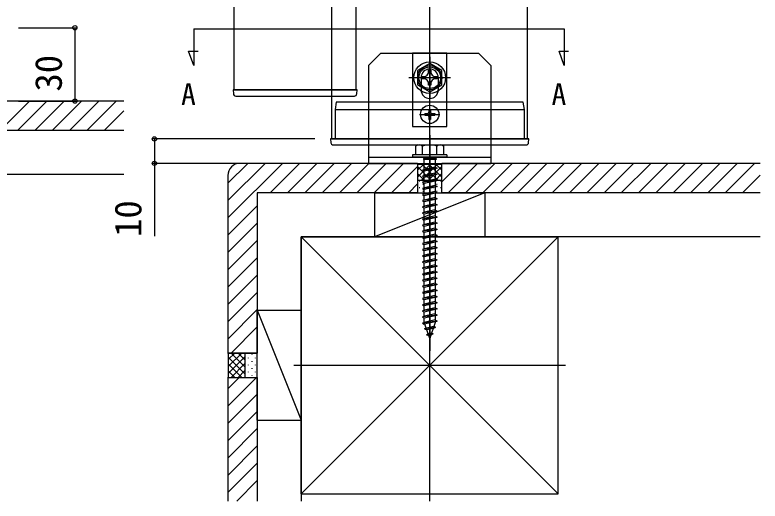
# Model space of a CAD drawing. Units: millimetres, scale not verified. Extents: x -876 to 875, y -1310 to 1303.
# Drawn here: x -110.7 to 193.8, y -10.4 to 188.2 of the extents above; entities that cross this region are included whole.
import ezdxf
from ezdxf.enums import TextEntityAlignment as Align

# ---------------------------------------------------------------- set-up
doc = ezdxf.new("R2010")
doc.units = ezdxf.units.MM
doc.header["$LTSCALE"] = 6
for name, color, linetype in [('0-1_USER1', 3, 'Continuous'), ('0-3_YKK_12', 2, 'Continuous'), ('0-4_YKK_13', 4, 'Continuous'), ('0-5_YKK_D', 6, 'Continuous'), ('0-7_YSS_K', 3, 'Continuous'), ('0-8_YSS_KE', 3, 'Continuous')]:
    doc.layers.add(name, color=color, linetype=linetype)
doc.styles.add('ＭＳ ゴシック', font='')
doc.styles.get('ＭＳ ゴシック').set_extended_font_data('MS Gothic')

msp = doc.modelspace()

# ---------------------------------------------------------------- linework, layer by layer
at = {"layer": '0-3_YKK_12'}
for p, q in [((18.772, 137.586), (18.772, 507.586)), ((98.772, 137.586), (98.772, 507.586)), ((-37.599, 182.586), (-37.599, 167.586)), ((-37.599, 182.586), (113.772, 182.586)), ((113.772, 182.586), (113.772, 167.586)), ((18.772, 137.586), (98.972, 137.586))]:
    msp.add_line(p, q, dxfattribs=at)
msp.add_lwpolyline([(28.772, 574.586), (17.782, 574.586), (-21.228, 574.586), (-21.228, 157.586), (18.772, 157.586), (28.772, 157.586)], close=True, dxfattribs=at)
for points in [[(-37.599, 167.586), (-39.729, 173.436), (-35.829, 173.436)], [(113.772, 167.586), (111.643, 173.436), (115.543, 173.436)]]:
    msp.add_lwpolyline(points, dxfattribs=at)
at = {"layer": '0-4_YKK_13'}
for p, q in [((38.772, 172.586), (33.772, 167.586)), ((38.772, 172.586), (78.772, 172.586)), ((58.772, 171.086), (58.772, 154.086)), ((83.772, 167.586), (78.772, 172.586)), ((58.249, 164.44), (58.27, 165.686)), ((67.272, 162.586), (50.272, 162.586)), ((55.272, 162.586), (55.272, 157.586)), ((62.272, 162.586), (62.272, 157.586)), ((29.072, 157.586), (28.473, 157.586)), ((28.976, 156.025), (29.072, 157.586)), ((20.572, 152.586), (20.072, 149.587)), ((96.344, 152.586), (21.273, 152.586)), ((20.782, 149.586), (96.835, 149.586)), ((58.422, 149.636), (59.122, 149.636)), ((58.422, 149.636), (58.422, 148.436)), ((58.772, 143.436), (58.772, 151.736)), ((59.122, 149.636), (59.122, 148.436)), ((54.622, 147.586), (62.922, 147.586)), ((56.722, 147.936), (56.722, 147.236)), ((56.722, 147.936), (57.922, 147.936)), ((56.722, 147.236), (57.922, 147.236)), ((58.422, 146.736), (58.422, 145.536)), ((59.122, 146.736), (59.122, 145.536)), ((59.622, 147.936), (60.822, 147.936)), ((59.622, 147.236), (60.822, 147.236)), ((60.822, 147.936), (60.822, 147.236)), ((58.422, 145.536), (59.122, 145.536)), ((18.272, 137.586), (18.367, 136.025)), ((97.003, 137.586), (20.803, 137.586)), ((58.772, 139.086), (58.772, 51.047)), ((99.176, 136.025), (99.272, 137.586)), ((20.884, 135.086), (96.816, 135.086)), ((53.772, 135.086), (53.022, 134.653)), ((53.022, 134.655), (53.022, 131.086)), ((53.772, 135.086), (63.772, 135.086)), ((55.885, 131.086), (55.885, 134.64)), ((61.659, 131.086), (61.659, 134.64)), ((63.772, 135.086), (64.522, 134.653)), ((64.522, 131.086), (64.522, 134.655)), ((65.772, 131.086), (51.772, 131.086)), ((51.772, 131.086), (51.772, 130.086)), ((64.522, 131.086), (53.022, 131.086)), ((65.772, 131.086), (65.772, 130.086)), ((33.772, 130.086), (83.772, 130.086)), ((65.772, 130.086), (51.772, 130.086)), ((56.172, 129.586), (56.172, 129.086)), ((61.372, 129.586), (56.172, 129.586)), ((61.372, 129.086), (56.172, 129.086)), ((56.522, 130.086), (56.522, 129.586)), ((56.522, 125.086), (56.522, 129.086)), ((61.022, 130.086), (61.022, 129.586)), ((61.022, 129.086), (61.022, 126.086)), ((61.372, 129.586), (61.372, 129.086)), ((33.772, 127.586), (83.772, 127.586)), ((61.772, 125.586), (55.772, 124.836)), ((61.022, 125.336), (56.522, 124.336)), ((61.022, 125.336), (61.022, 123.586)), ((61.772, 123.086), (55.772, 122.336)), ((56.522, 122.586), (55.772, 122.336)), ((55.772, 122.336), (56.522, 121.836)), ((56.522, 122.586), (56.522, 124.336)), ((61.022, 123.586), (56.522, 122.586)), ((61.022, 122.836), (56.522, 121.836)), ((56.522, 120.086), (56.522, 121.836)), ((61.022, 123.586), (61.772, 123.086)), ((61.772, 123.086), (61.022, 122.836)), ((61.022, 122.836), (61.022, 121.086)), ((61.772, 120.586), (55.772, 119.836)), ((61.022, 120.336), (56.522, 119.336)), ((56.522, 117.586), (56.522, 119.336)), ((61.022, 120.336), (61.022, 118.586)), ((61.772, 118.086), (55.772, 117.336)), ((61.022, 117.836), (56.522, 116.836)), ((56.522, 115.086), (56.522, 116.836)), ((61.022, 117.836), (61.022, 116.086)), ((61.772, 115.586), (55.772, 114.836)), ((61.772, 113.086), (55.772, 112.336)), ((61.022, 115.336), (56.522, 114.336)), ((56.522, 112.586), (56.522, 114.336)), ((61.022, 112.836), (56.522, 111.836)), ((61.022, 115.336), (61.022, 113.586)), ((61.022, 112.836), (61.022, 111.086)), ((61.772, 110.586), (55.772, 109.836)), ((56.522, 110.086), (56.522, 111.836)), ((61.022, 110.336), (56.522, 109.336)), ((61.022, 110.336), (61.022, 108.586)), ((61.772, 108.086), (55.772, 107.336)), ((56.522, 107.586), (56.522, 109.336)), ((61.022, 107.836), (56.522, 106.836)), ((56.522, 105.086), (56.522, 106.836)), ((61.022, 107.836), (61.022, 106.086)), ((61.772, 105.586), (55.772, 104.836)), ((61.022, 105.336), (56.522, 104.336)), ((56.522, 102.586), (56.522, 104.336)), ((61.022, 105.336), (61.022, 103.586)), ((61.772, 103.086), (55.772, 102.336)), ((61.772, 100.586), (55.772, 99.836)), ((61.022, 102.836), (56.522, 101.836)), ((56.522, 100.086), (56.522, 101.836)), ((61.022, 102.836), (61.022, 98.586)), ((61.772, 98.086), (55.772, 97.336)), ((61.022, 100.336), (56.522, 99.336)), ((56.522, 97.586), (56.522, 99.336)), ((61.022, 97.836), (56.522, 96.836)), ((61.022, 97.836), (61.022, 96.086)), ((61.772, 95.586), (55.772, 94.836)), ((56.522, 95.086), (56.522, 96.836)), ((61.022, 95.336), (56.522, 94.336)), ((61.022, 95.336), (61.022, 93.586)), ((61.772, 93.086), (55.772, 92.336)), ((56.522, 92.586), (56.522, 94.336)), ((61.022, 92.836), (56.522, 91.836)), ((56.522, 90.086), (56.522, 91.836)), ((61.022, 92.836), (61.022, 91.086)), ((61.772, 90.586), (55.772, 89.836)), ((61.022, 90.336), (56.522, 89.336)), ((56.522, 87.586), (56.522, 89.336)), ((61.022, 90.336), (61.022, 88.586)), ((61.772, 88.086), (55.772, 87.336)), ((61.772, 85.586), (55.772, 84.836)), ((61.022, 87.836), (56.522, 86.836)), ((56.522, 85.086), (56.522, 86.836)), ((61.022, 85.336), (56.522, 84.336)), ((61.022, 87.836), (61.022, 86.086)), ((61.022, 85.336), (61.022, 83.586)), ((61.772, 83.086), (55.772, 82.336)), ((56.522, 82.586), (56.522, 84.336)), ((61.022, 82.836), (56.522, 81.836)), ((61.022, 82.836), (61.022, 81.086)), ((61.772, 80.586), (55.772, 79.836)), ((56.522, 80.086), (56.522, 81.836)), ((61.022, 80.336), (56.522, 79.336)), ((56.522, 77.586), (56.522, 79.336)), ((61.022, 80.336), (61.022, 78.586)), ((61.772, 78.086), (55.772, 77.336)), ((61.022, 77.836), (56.522, 76.836)), ((56.522, 75.086), (56.522, 76.836)), ((61.022, 77.836), (61.022, 76.086)), ((61.772, 75.586), (55.772, 74.836)), ((61.772, 73.086), (55.772, 72.336)), ((61.022, 75.336), (56.522, 74.336)), ((56.522, 72.586), (56.522, 74.336)), ((61.022, 75.336), (61.022, 73.586)), ((61.772, 70.586), (55.772, 69.836)), ((61.022, 72.836), (56.522, 71.836)), ((56.522, 70.086), (56.522, 71.836)), ((61.022, 70.336), (56.522, 69.336)), ((61.022, 72.836), (61.022, 71.086)), ((61.022, 70.336), (61.022, 68.586)), ((61.772, 68.086), (55.772, 67.336)), ((56.522, 67.586), (56.522, 69.336)), ((61.022, 67.836), (56.522, 66.836)), ((61.022, 67.836), (61.022, 66.086)), ((61.772, 65.586), (55.772, 64.836)), ((56.522, 65.086), (56.522, 66.836)), ((61.022, 65.336), (56.522, 64.336)), ((56.522, 62.621), (56.522, 64.336)), ((61.022, 65.336), (61.022, 63.586)), ((61.772, 63.086), (55.772, 62.336)), ((61.022, 62.836), (56.522, 61.836)), ((56.533, 62.589), (56.522, 62.621)), ((57.332, 60.266), (56.773, 61.892)), ((60.45, 60.959), (57.332, 60.266)), ((61.022, 62.621), (60.45, 60.959)), ((61.085, 60.5), (60.45, 60.959)), ((61.022, 62.836), (61.022, 62.621)), ((61.085, 60.5), (56.65, 59.946)), ((56.65, 59.946), (57.332, 60.266)), ((56.65, 59.946), (57.572, 59.57)), ((57.475, 57.549), (58.132, 57.944)), ((60.185, 57.888), (57.475, 57.549)), ((60.17, 60.147), (57.572, 59.57)), ((58.132, 57.944), (57.572, 59.57)), ((59.517, 58.252), (58.132, 57.944)), ((60.185, 57.888), (59.238, 57.44)), ((60.17, 60.147), (59.517, 58.252)), ((60.185, 57.888), (59.517, 58.252)), ((61.085, 60.5), (60.17, 60.147)), ((57.475, 57.549), (58.372, 57.247)), ((59.238, 57.44), (58.372, 57.247)), ((58.772, 56.086), (58.372, 57.247)), ((59.238, 57.44), (58.772, 56.086))]:
    msp.add_line(p, q, dxfattribs=at)
for points in [[(65.772, 142.586), (65.772, 172.586), (51.772, 172.586), (51.772, 142.586)], [(63.772, 165.473), (58.772, 168.36), (53.772, 165.473), (53.772, 159.699), (58.772, 156.813), (63.772, 159.699)]]:
    msp.add_lwpolyline(points, close=True, dxfattribs=at)
for points in [[(33.772, 167.586), (33.772, 137.586), (33.772, 127.586)], [(83.772, 167.586), (83.772, 137.586), (83.772, 127.586)], [(56.918, 163.109), (57.787, 163.571), (58.249, 164.44)], [(58.27, 165.686), (59.273, 165.686), (59.295, 164.44)], [(59.295, 164.44), (59.757, 163.571), (60.625, 163.109)], [(56.918, 162.063), (55.672, 162.085), (55.672, 163.088), (56.918, 163.109)], [(58.249, 160.733), (57.787, 161.601), (56.918, 162.063)], [(60.625, 162.063), (59.757, 161.601), (59.295, 160.733)], [(60.625, 163.109), (61.872, 163.088), (61.872, 162.085), (60.625, 162.063)], [(59.295, 160.733), (59.273, 159.486), (58.27, 159.486), (58.249, 160.733)], [(-20.929, 157.586), (-21.528, 157.586), (-21.433, 156.025)], [(28.473, 157.586), (18.772, 157.586), (-20.929, 157.586)], [(-20.435, 155.086), (18.772, 155.086), (27.978, 155.086)], [(21.273, 152.586), (21.056, 152.586), (20.86, 152.586), (20.706, 152.586), (20.607, 152.586), (20.572, 152.586)], [(96.972, 152.586), (96.89, 152.586), (96.663, 152.586), (96.344, 152.586)], [(97.472, 137.586), (97.472, 149.586), (97.472, 149.586), (96.972, 152.586)], [(20.072, 149.587), (20.108, 149.601), (20.209, 149.609), (20.363, 149.609), (20.557, 149.601), (20.772, 149.587)], [(20.072, 149.587), (20.072, 149.586), (20.072, 137.586)], [(20.782, 149.586), (20.781, 149.586), (20.781, 149.586), (20.78, 149.586), (20.779, 149.586), (20.779, 149.586), (20.778, 149.586), (20.778, 149.586), (20.777, 149.586), (20.776, 149.586), (20.776, 149.586), (20.775, 149.586), (20.775, 149.586), (20.774, 149.586), (20.773, 149.586), (20.773, 149.586), (20.772, 149.587)], [(96.844, 149.586), (96.843, 149.586), (96.843, 149.586), (96.842, 149.586), (96.842, 149.586), (96.841, 149.586), (96.841, 149.586), (96.84, 149.586), (96.84, 149.586), (96.839, 149.586), (96.838, 149.586), (96.838, 149.586), (96.837, 149.586), (96.837, 149.586), (96.836, 149.586), (96.836, 149.586), (96.835, 149.586)], [(96.844, 149.586), (97.16, 149.604), (97.387, 149.604), (97.472, 149.586)], [(20.803, 137.586), (20.499, 137.586), (20.2, 137.586), (19.908, 137.586), (19.63, 137.586), (19.369, 137.586), (19.127, 137.586), (18.911, 137.586), (18.722, 137.586), (18.563, 137.586), (18.437, 137.586), (18.346, 137.586), (18.29, 137.586), (18.272, 137.586)], [(99.272, 137.586), (99.26, 137.586), (99.224, 137.586), (99.164, 137.586), (99.08, 137.586), (98.975, 137.586), (98.848, 137.586), (98.701, 137.586), (98.535, 137.586), (98.353, 137.586), (98.155, 137.586), (97.942, 137.586), (97.72, 137.586), (97.488, 137.586), (97.248, 137.586), (97.003, 137.586)], [(19.365, 135.086), (19.381, 135.086), (19.428, 135.086), (19.503, 135.086), (19.608, 135.086), (19.738, 135.086), (19.891, 135.086), (20.065, 135.086), (20.255, 135.086), (20.458, 135.086), (20.669, 135.086), (20.884, 135.086)], [(96.816, 135.086), (97.128, 135.086), (97.417, 135.086), (97.674, 135.086), (97.888, 135.086), (98.046, 135.086), (98.145, 135.086), (98.178, 135.086)], [(61.022, 126.086), (56.522, 125.086), (55.772, 124.836), (56.522, 124.336)], [(61.022, 126.086), (61.772, 125.586), (61.022, 125.336)], [(61.022, 121.086), (56.522, 120.086), (55.772, 119.836), (56.522, 119.336)], [(61.022, 121.086), (61.772, 120.586), (61.022, 120.336)], [(61.022, 118.586), (56.522, 117.586), (55.772, 117.336), (56.522, 116.836)], [(61.022, 116.086), (56.522, 115.086), (55.772, 114.836), (56.522, 114.336)], [(61.022, 118.586), (61.772, 118.086), (61.022, 117.836)], [(61.022, 116.086), (61.772, 115.586), (61.022, 115.336)], [(61.022, 113.586), (56.522, 112.586), (55.772, 112.336), (56.522, 111.836)], [(61.022, 113.586), (61.772, 113.086), (61.022, 112.836)], [(61.022, 111.086), (56.522, 110.086), (55.772, 109.836), (56.522, 109.336)], [(61.022, 111.086), (61.772, 110.586), (61.022, 110.336)], [(61.022, 108.586), (56.522, 107.586), (55.772, 107.336), (56.522, 106.836)], [(61.022, 108.586), (61.772, 108.086), (61.022, 107.836)], [(61.022, 106.086), (56.522, 105.086), (55.772, 104.836), (56.522, 104.336)], [(61.022, 103.586), (56.522, 102.586), (55.772, 102.336), (56.522, 101.836)], [(61.022, 106.086), (61.772, 105.586), (61.022, 105.336)], [(61.022, 103.586), (61.772, 103.086), (61.022, 102.836)], [(61.022, 101.086), (56.522, 100.086), (55.772, 99.836), (56.522, 99.336)], [(61.022, 101.086), (61.772, 100.586), (61.022, 100.336)], [(61.022, 98.586), (56.522, 97.586), (55.772, 97.336), (56.522, 96.836)], [(61.022, 98.586), (61.772, 98.086), (61.022, 97.836)], [(61.022, 96.086), (56.522, 95.086), (55.772, 94.836), (56.522, 94.336)], [(61.022, 96.086), (61.772, 95.586), (61.022, 95.336)], [(61.022, 93.586), (56.522, 92.586), (55.772, 92.336), (56.522, 91.836)], [(61.022, 93.586), (61.772, 93.086), (61.022, 92.836)], [(61.022, 91.086), (56.522, 90.086), (55.772, 89.836), (56.522, 89.336)], [(61.022, 88.586), (56.522, 87.586), (55.772, 87.336), (56.522, 86.836)], [(61.022, 91.086), (61.772, 90.586), (61.022, 90.336)], [(61.022, 88.586), (61.772, 88.086), (61.022, 87.836)], [(61.022, 86.086), (56.522, 85.086), (55.772, 84.836), (56.522, 84.336)], [(61.022, 86.086), (61.772, 85.586), (61.022, 85.336)], [(61.022, 83.586), (56.522, 82.586), (55.772, 82.336), (56.522, 81.836)], [(61.022, 83.586), (61.772, 83.086), (61.022, 82.836)], [(61.022, 81.086), (56.522, 80.086), (55.772, 79.836), (56.522, 79.336)], [(61.022, 81.086), (61.772, 80.586), (61.022, 80.336)], [(61.022, 78.586), (56.522, 77.586), (55.772, 77.336), (56.522, 76.836)], [(61.022, 78.586), (61.772, 78.086), (61.022, 77.836)], [(61.022, 76.086), (56.522, 75.086), (55.772, 74.836), (56.522, 74.336)], [(61.022, 73.586), (56.522, 72.586), (55.772, 72.336), (56.522, 71.836)], [(61.022, 76.086), (61.772, 75.586), (61.022, 75.336)], [(61.022, 73.586), (61.772, 73.086), (61.022, 72.836)], [(61.022, 71.086), (56.522, 70.086), (55.772, 69.836), (56.522, 69.336)], [(61.022, 71.086), (61.772, 70.586), (61.022, 70.336)], [(61.022, 68.586), (56.522, 67.586), (55.772, 67.336), (56.522, 66.836)], [(61.022, 68.586), (61.772, 68.086), (61.022, 67.836)], [(61.022, 66.086), (56.522, 65.086), (55.772, 64.836), (56.522, 64.336)], [(61.022, 66.086), (61.772, 65.586), (61.022, 65.336)], [(61.022, 63.586), (56.522, 62.586), (55.772, 62.336), (56.522, 61.836)], [(61.022, 63.586), (61.772, 63.086), (61.022, 62.836)]]:
    msp.add_lwpolyline(points, dxfattribs=at)
for centre, radius in [((58.772, 162.586), 6.5), ((58.772, 162.586), 4.907), ((58.772, 162.586), 4.432), ((58.772, 147.586), 3.75)]:
    msp.add_circle(centre, radius, dxfattribs=at)
for centre, radius, start, end in [((58.772, 162.586), 3.5, 0, 180), ((-20.435, 156.086), 1, 183.5, 270), ((27.978, 156.086), 1, 270, 356.5), ((58.772, 157.586), 3.5, 180, 0), ((57.922, 148.436), 0.5, 270, 0), ((57.922, 146.736), 0.5, 0, 90), ((59.622, 148.436), 0.5, 180, 270), ((59.622, 146.736), 0.5, 90, 180), ((19.365, 136.086), 1, 183.5, 270), ((54.442, 132.53), 2.556, 55.61575, 123.74822), ((58.772, 125.533), 9.553, 72.41205, 107.58795), ((63.102, 132.53), 2.556, 56.25178, 124.38425), ((98.178, 136.086), 1, 270, 356.5)]:
    msp.add_arc(centre, radius, start, end, dxfattribs=at)
at = {"layer": '0-5_YKK_D'}
for p, q in [((-109.228, 183.001), (-85.228, 183.001)), ((-86.228, 183.001), (-86.228, 153.001)), ((-109.228, 153.001), (-85.228, 153.001)), ((11.772, 137.586), (-54.728, 137.586)), ((11.772, 127.586), (-54.728, 127.586))]:
    msp.add_line(p, q, dxfattribs=at)
msp.add_lwpolyline([(-53.728, 137.586), (-53.728, 127.586), (-53.728, 97.836)], dxfattribs=at)
for centre in [(-86.228, 183.001), (-86.228, 153.001), (-53.728, 137.586), (-53.728, 127.586)]:
    msp.add_circle(centre, 0.875, dxfattribs=at)
at = {"layer": '0-7_YSS_K'}
for p, q in [((58.772, -10.414), (58.772, 552.586)), ((-66.228, 153.001), (-211.228, 153.001)), ((-116.726, 141.001), (-104.726, 153.001)), ((-109.655, 141.001), (-97.655, 153.001)), ((-102.584, 141.001), (-90.584, 153.001)), ((-95.513, 141.001), (-83.513, 153.001)), ((-88.442, 141.001), (-76.442, 153.001)), ((-81.371, 141.001), (-69.371, 153.001)), ((-74.3, 141.001), (-66.228, 149.072)), ((-66.228, 141.001), (-211.228, 141.001)), ((-23.728, 105.297), (-1.439, 127.586)), ((-23.728, 112.368), (-8.51, 127.586)), ((-23.728, 119.439), (-15.581, 127.586)), ((53.772, 127.586), (-18.728, 127.586)), ((-6.368, 115.586), (5.632, 127.586)), ((0.703, 115.586), (12.703, 127.586)), ((7.774, 115.586), (19.774, 127.586)), ((14.845, 115.586), (26.845, 127.586)), ((21.916, 115.586), (33.916, 127.586)), ((28.987, 115.586), (40.987, 127.586)), ((36.059, 115.586), (48.059, 127.586)), ((43.13, 115.586), (53.772, 126.228)), ((53.772, 127.586), (54.072, 127.286)), ((53.772, 127.586), (53.772, 115.586)), ((53.772, 121.9), (59.158, 127.286)), ((53.772, 124.728), (56.33, 127.286)), ((53.772, 126.243), (59.429, 120.586)), ((54.072, 127.286), (63.472, 127.286)), ((55.286, 120.586), (61.986, 127.286)), ((55.557, 127.286), (62.257, 120.586)), ((58.115, 120.586), (63.772, 126.243)), ((58.385, 127.286), (63.772, 121.9)), ((61.214, 127.286), (63.772, 124.728)), ((63.772, 127.586), (63.472, 127.286)), ((63.772, 120.079), (71.279, 127.586)), ((193.772, 127.586), (63.772, 127.586)), ((63.772, 115.586), (63.772, 127.586)), ((66.35, 115.586), (78.35, 127.586)), ((73.421, 115.586), (85.421, 127.586)), ((80.492, 115.586), (92.492, 127.586)), ((87.563, 115.586), (99.563, 127.586)), ((94.634, 115.586), (106.634, 127.586)), ((101.706, 115.586), (113.706, 127.586)), ((108.777, 115.586), (120.777, 127.586)), ((115.848, 115.586), (127.848, 127.586)), ((122.919, 115.586), (134.919, 127.586)), ((129.99, 115.586), (141.99, 127.586)), ((137.061, 115.586), (149.061, 127.586)), ((144.132, 115.586), (156.132, 127.586)), ((151.203, 115.586), (163.203, 127.586)), ((158.274, 115.586), (170.274, 127.586)), ((165.345, 115.586), (177.345, 127.586)), ((172.416, 115.586), (184.416, 127.586)), ((179.487, 115.586), (191.487, 127.586)), ((-23.728, 122.586), (-23.728, 50.086)), ((53.772, 123.415), (56.6, 120.586)), ((60.943, 120.586), (63.772, 123.415)), ((186.558, 115.586), (193.772, 122.8)), ((50.201, 115.586), (53.772, 119.157)), ((63.772, 120.586), (53.772, 120.586)), ((54.529, 120.486), (54.729, 120.486)), ((55.943, 119.071), (56.143, 119.071)), ((57.358, 120.486), (57.558, 120.486)), ((58.772, 119.071), (58.972, 119.071)), ((60.186, 120.486), (60.386, 120.486)), ((61.6, 119.071), (61.8, 119.071)), ((63.014, 120.486), (63.214, 120.486)), ((54.529, 117.657), (54.729, 117.657)), ((55.943, 116.243), (56.143, 116.243)), ((57.358, 117.657), (57.558, 117.657)), ((58.772, 116.243), (58.972, 116.243)), ((60.186, 117.657), (60.386, 117.657)), ((61.6, 116.243), (61.8, 116.243)), ((63.014, 117.657), (63.214, 117.657)), ((-11.728, 115.586), (-11.728, 50.086)), ((53.772, 115.586), (-11.728, 115.586)), ((36.272, 115.586), (36.272, 97.586)), ((81.272, 115.586), (36.272, 97.586)), ((193.772, 115.586), (63.772, 115.586)), ((-23.728, 98.226), (-11.728, 110.226)), ((-23.728, 91.155), (-11.728, 103.155)), ((6.272, 97.586), (111.272, 97.586)), ((6.272, -7.414), (6.272, 97.586)), ((6.272, 97.586), (111.272, -7.414)), ((111.272, 97.586), (6.272, -7.414)), ((36.272, 97.586), (81.272, 97.586)), ((-23.728, 84.084), (-11.728, 96.084)), ((-23.728, 77.013), (-11.728, 89.013)), ((-23.728, 69.941), (-11.728, 81.941)), ((-23.728, 62.87), (-11.728, 74.87)), ((-23.728, 55.799), (-11.728, 67.799)), ((-11.728, 67.586), (6.272, 22.586)), ((6.272, 22.586), (6.272, 67.586)), ((-22.37, 50.086), (-11.728, 60.728)), ((-23.728, 50.086), (-11.728, 50.086)), ((-23.728, 50.086), (-23.428, 49.786)), ((-23.428, 44.7), (-18.042, 50.086)), ((-23.428, 47.528), (-20.87, 50.086)), ((-23.428, 40.386), (-23.428, 49.786)), ((-16.728, 44.429), (-22.385, 50.086)), ((-16.728, 47.258), (-19.557, 50.086)), ((-16.728, 50.086), (-16.728, 40.086)), ((-16.628, 49.329), (-16.628, 49.529)), ((-13.799, 49.329), (-13.799, 49.529)), ((-23.428, 41.871), (-16.728, 48.571)), ((-16.728, 41.601), (-23.428, 48.301)), ((-22.385, 40.086), (-16.728, 45.743)), ((-16.628, 46.5), (-16.628, 46.7)), ((-15.214, 47.915), (-15.214, 48.115)), ((-13.799, 46.5), (-13.799, 46.7)), ((-12.385, 47.915), (-12.385, 48.115)), ((-18.042, 40.086), (-23.428, 45.472)), ((-20.87, 40.086), (-23.428, 42.644)), ((-19.557, 40.086), (-16.728, 42.915)), ((-16.628, 43.672), (-16.628, 43.872)), ((-15.214, 45.086), (-15.214, 45.286)), ((-13.799, 43.672), (-13.799, 43.872)), ((-12.385, 45.086), (-12.385, 45.286)), ((3.272, 45.086), (114.272, 45.086)), ((-23.728, 40.086), (-23.428, 40.386)), ((-23.728, 40.086), (-11.728, 40.086)), ((-23.728, 40.086), (-23.728, -10.414)), ((-23.728, 28.392), (-12.035, 40.086)), ((-23.728, 35.464), (-19.106, 40.086)), ((-16.628, 40.843), (-16.628, 41.043)), ((-15.214, 42.258), (-15.214, 42.458)), ((-13.799, 40.843), (-13.799, 41.043)), ((-12.385, 42.258), (-12.385, 42.458)), ((-11.728, 40.086), (-11.728, -10.414)), ((-23.728, 21.321), (-11.728, 33.321)), ((-23.728, 14.25), (-11.728, 26.25)), ((-11.728, 22.586), (6.272, 22.586)), ((-23.728, 7.179), (-11.728, 19.179)), ((-23.728, 0.108), (-11.728, 12.108)), ((-23.728, -6.963), (-11.728, 5.037)), ((-20.108, -10.414), (-11.728, -2.034))]:
    msp.add_line(p, q, dxfattribs=at)
for points in [[(53.772, 127.586), (53.772, 115.586), (63.772, 115.586), (63.772, 127.586)], [(36.272, 115.586), (81.272, 115.586), (81.272, 97.586)], [(6.272, -7.414), (111.272, -7.414), (111.272, 97.586)], [(-11.728, 22.586), (-11.728, 67.586), (6.272, 67.586)], [(-23.728, 40.086), (-11.728, 40.086), (-11.728, 50.086), (-23.728, 50.086)]]:
    msp.add_lwpolyline(points, dxfattribs=at)
msp.add_arc((-18.728, 122.586), 5, 90, 180, dxfattribs=at)
at = {"layer": '0-8_YSS_KE'}
for points in [[(-66.228, 123.001), (-268.728, 123.001), (-268.728, 15.001)], [(193.772, 97.586), (6.272, 97.586), (6.272, -10.414)]]:
    msp.add_lwpolyline(points, dxfattribs=at)

# ---------------------------------------------------------------- texts
at = {"layer": '0-1_USER1', "style": 'ＭＳ ゴシック'}
for p in [(-42.803, 148.818), (108.568, 148.818)]:
    msp.add_text('A', height=8.798, dxfattribs=at).set_placement(p, align=Align.BOTTOM_LEFT)
at = {"layer": '0-5_YKK_D', "style": 'ＭＳ ゴシック'}
for s, p in [('30', (-88.228, 156.921)), ('10', (-55.728, 97.535))]:
    msp.add_text(s, height=11, rotation=90, dxfattribs=at).set_placement(p, align=Align.BOTTOM_LEFT)

doc.saveas('drawing.dxf')
